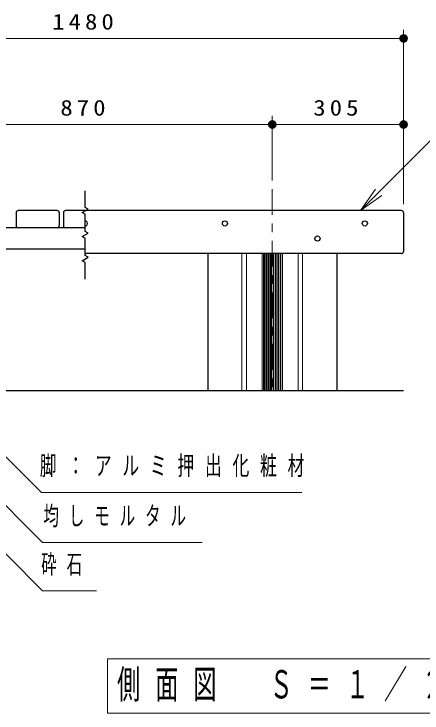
# Model space of a CAD drawing. Units: millimetres on the paper, scale 1:20. Extents: x -365 to 10, y -38 to 257.
# Drawn here: x -108.4 to -61, y 55.7 to 136.9 of the extents above; entities that cross this region are included whole.
import ezdxf

# ---------------------------------------------------------------- set-up
doc = ezdxf.new("R2010")
doc.units = ezdxf.units.MM
doc.linetypes.add('USER2', pattern=[6, 3, -1, 1, -1])
doc.layers.add('LY_1', color=7, linetype='Continuous', lineweight=25)
doc.styles.add('ＭＳ ゴシック', font='')
doc.styles.get('ＭＳ ゴシック').set_extended_font_data('MS Gothic')

# ---------------------------------------------------------------- blocks, each defined once
blk = doc.blocks.new('filled_dot')
at = {"color": 0, "linetype": 'Continuous', "lineweight": -2, "const_width": 1.25}
blk.add_lwpolyline([(-0.625, 0, 1), (0.625, 0, 1)], format="xyb", close=True, dxfattribs=at)

msp = doc.modelspace()

# ---------------------------------------------------------------- linework, layer by layer
at = {"layer": 'LY_1', "lineweight": 13}
for p, q in [((-63.156, 114.835), (-63.156, 135.085)), ((-137.157, 134.085), (-63.156, 134.085)), ((-78.407, 117.585), (-78.407, 125.085)), ((-63.156, 114.835), (-63.156, 125.085)), ((-121.907, 124.085), (-78.407, 124.085)), ((-78.407, 124.085), (-63.156, 124.085)), ((-68.169, 114.085), (-66.402, 116.56)), ((-68.169, 114.085), (-66.048, 116.206)), ((-65.695, 115.853), (-68.169, 114.085)), ((-81.957, 109.085), (-81.957, 93.175)), ((-81.407, 109.085), (-81.407, 93.175)), ((-79.594, 109.085), (-79.594, 93.175)), ((-79.419, 109.085), (-79.419, 93.175)), ((-79.319, 109.085), (-79.319, 93.175)), ((-79.144, 109.085), (-79.144, 93.175)), ((-79.044, 109.085), (-79.044, 93.175)), ((-78.869, 109.085), (-78.869, 93.175)), ((-78.769, 109.085), (-78.769, 93.175)), ((-78.594, 109.085), (-78.594, 93.175)), ((-78.494, 109.085), (-78.494, 93.175)), ((-78.319, 109.085), (-78.319, 93.175)), ((-78.219, 109.085), (-78.219, 93.175)), ((-78.044, 109.085), (-78.044, 93.175)), ((-77.944, 109.085), (-77.944, 93.175)), ((-77.769, 109.085), (-77.769, 93.175)), ((-77.669, 109.085), (-77.669, 93.175)), ((-77.494, 109.085), (-77.494, 93.175)), ((-77.394, 109.085), (-77.394, 93.175)), ((-77.219, 109.085), (-77.219, 93.175)), ((-75.407, 109.085), (-75.407, 93.175)), ((-74.907, 109.085), (-74.907, 93.175)), ((-51.046, 62.011), (-97.546, 62.011)), ((-97.546, 62.011), (-97.546, 55.711)), ((-97.546, 55.711), (-51.046, 55.711))]:
    msp.add_line(p, q, dxfattribs=at)
at = {"layer": 'LY_1', "linetype": 'USER2', "lineweight": 13}
msp.add_line((-78.407, 116.585), (-78.407, 93.175), dxfattribs=at)
at = {"layer": 'LY_1'}
for p, q in [((-108.157, 113.835), (-108.157, 112.335)), ((-103.407, 114.085), (-107.907, 114.085)), ((-103.157, 113.835), (-103.157, 112.335)), ((-102.657, 113.835), (-102.657, 112.335)), ((-63.407, 114.085), (-102.407, 114.085)), ((-63.156, 113.835), (-63.156, 109.335)), ((-100.157, 112.085), (-135.657, 112.085)), ((-100.157, 109.585), (-135.157, 109.585)), ((-63.407, 109.085), (-100.157, 109.085)), ((-85.907, 109.085), (-85.907, 93.175)), ((-85.907, 109.085), (-85.907, 93.175)), ((-70.907, 109.085), (-70.907, 93.175)), ((-114.407, 93.175), (-63.156, 93.175))]:
    msp.add_line(p, q, dxfattribs=at)
at = {"layer": 'LY_1', "lineweight": 13}
for points in [[(-68.169, 114.085), (-57.563, 124.692), (-14.964, 124.692)], [(-115.105, 91.249), (-105.194, 81.338), (-74.958, 81.338)], [(-111.907, 82.334), (-105.082, 75.509), (-86.568, 75.509)], [(-113.056, 77.93), (-105.078, 69.893), (-98.829, 69.893)]]:
    msp.add_lwpolyline(points, dxfattribs=at)
at = {"layer": 'LY_1'}
msp.add_lwpolyline([(-100.157, 106.132), (-100.157, 108.054), (-100.503, 108.254), (-99.81, 108.654), (-100.157, 108.854), (-100.157, 110.854), (-100.503, 111.054), (-99.81, 111.454), (-100.157, 111.654), (-100.157, 113.654), (-100.503, 113.854), (-99.81, 114.254), (-100.157, 114.454), (-100.157, 116.375)], dxfattribs=at)
for centre in [(-83.907, 112.585), (-67.657, 112.585), (-73.157, 110.835)]:
    msp.add_circle(centre, 0.3, dxfattribs=at)
for centre, radius, start, end in [((-107.907, 113.835), 0.25, 89.99998, 179.99996), ((-103.407, 113.835), 0.25, 0, 89.99998), ((-102.407, 113.835), 0.25, 89.99998, 179.99996), ((-63.406, 113.835), 0.25, 0, 89.99998), ((-107.907, 112.335), 0.25, 179.99996, 269.99995), ((-103.407, 112.335), 0.25, 269.99996, 0), ((-102.407, 112.335), 0.25, 179.99996, 269.99995), ((-100.157, 112.585), 0.3, 269.99996, 89.99998), ((-63.406, 109.335), 0.25, 269.99996, 0)]:
    msp.add_arc(centre, radius, start, end, dxfattribs=at)

# ---------------------------------------------------------------- block references
at = {"layer": 'LY_1', "lineweight": 13, "xscale": 0.4, "yscale": 0.4, "rotation": 180}
for p in [(-63.156, 134.085), (-78.407, 124.085), (-63.156, 124.085)]:
    msp.add_blockref('filled_dot', p, dxfattribs=at)
at = {"layer": 'LY_1', "lineweight": 13, "xscale": 0.4, "yscale": 0.4}
msp.add_blockref('filled_dot', (-78.407, 124.085), dxfattribs=at)

# ---------------------------------------------------------------- texts
at = {"layer": 'LY_1', "style": 'ＭＳ ゴシック'}
for s, insert, char_height, attachment_point in [('\\T1.33;\\W1.15;1480', (-100.157, 135.085), 1.833, 8), ('\\T1.33;\\W1.15;870', (-100.157, 125.085), 1.833, 8), ('\\T1.33;\\W1.15;305', (-70.782, 125.085), 1.833, 8), ('\\T1.64;\\W0.65;脚：アルミ押出化粧材', (-105.407, 84.338), 2.199, 4), ('\\T1.64;\\W0.6;均しモルタル', (-104.984, 78.509), 2.199, 4), ('\\T1.64;\\W0.6;砕石', (-105.246, 72.893), 2.199, 4), ('\\T1.64;\\W0.6;側面図\u3000Ｓ＝１／２０', (-74.296, 58.861), 3.299, 5)]:
    msp.add_mtext(s, dxfattribs=dict(at, insert=insert, char_height=char_height, attachment_point=attachment_point))

doc.saveas('drawing.dxf')
